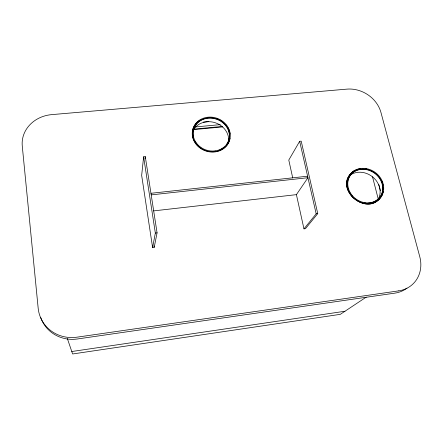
<?xml version="1.0" encoding="UTF-8"?>
<svg xmlns="http://www.w3.org/2000/svg" width="443" height="443" viewBox="0 0 443 443"><rect width="100%" height="100%" fill="white"/><g stroke="black" fill="none" stroke-linecap="round" stroke-linejoin="round"><path stroke-width="0.66" d="M383.422 189.576L383.439 187.754M383.428 188.845L383.433 187.937M143.615 156.816L141.666 175.4L152.597 247.532L154.219 247.332L157.071 232.852L145.293 156.65L143.615 156.816L155.338 233.062L152.597 247.532M145.071 158.638L145.293 156.65M383.162 191.537L382.951 192.406M382.924 192.522L383.201 191.365M382.785 193.098L382.099 194.914L382.425 194.095M381.916 195.285C368.493 219.75 330.495 187.107 354.101 170.915M381.285 196.476C367.241 217.967 332.521 188.585 352.772 171.79M381.7 195.701L382.032 195.081M151.201 194.887L307.951 177.709L296.411 194.643L303.964 228.859L305.46 228.677L317.753 213.626L301.201 141.145L299.662 141.3L288.786 160.067L292.734 177.964M303.964 228.859L316.169 213.814L317.753 213.626M366.234 297.12L340.324 314.336L72.624 353.974L67.33 338.469M353.359 171.397L354.887 170.494M354.466 170.721L356.632 169.719M357.363 169.447L358.243 169.209M357.191 169.497L358.359 169.176M359.129 168.988L360.043 168.838M358.946 169.016L360.165 168.816M71.788 351.52L344.964 311.252M155.338 233.062L157.071 232.852M153.566 210.901L296.411 194.643M150.958 193.298L307.603 176.198M193.929 129.101L222.176 126.46M193.508 129.638L222.447 126.931M203.331 122.102L208.841 121.598M195.479 126.942L220.26 124.638M381.545 180.511L382.303 182.278M381.999 181.569L382.359 182.455M378.837 184.62L380.393 190.628M372.519 176.79L378.184 198.824M299.662 141.3L316.169 213.814M382.968 184.449L383.101 185.18M154.014 245.981L154.219 247.332M406.951 288.155A31.608 27.937 45.2 0 1 394.907 293.128L77.364 338.978A34.515 32.887 -20.7 0 1 40.656 317.321M193.253 130.115A18.922 16.934 18.3 0 1 215.22 122.728A18.922 16.934 18.3 0 1 228.616 141.671M229.629 139.994A19.154 17.105 18.3 0 1 200.546 148.405A19.154 17.105 18.3 0 1 200.236 119.992M215.885 118.309A19.154 17.105 18.3 0 1 217.762 118.957M220.154 120.086A19.154 17.105 18.3 0 1 221.284 120.756M226.135 125.037A19.154 17.105 18.3 0 1 226.91 126.05M227.929 127.65A19.154 17.105 18.3 0 1 230.055 134.046M229.995 138.238A19.154 17.105 18.3 0 1 229.773 139.412M350.313 175.018A18.927 16.574 36.6 0 1 372.746 177.006A18.927 16.574 36.6 0 1 378.737 198.386M348.425 178.834A18.396 16.07 36.5 0 1 376.694 175.018A18.396 16.07 36.5 0 1 372.928 202.241M372.369 202.423A18.396 16.07 36.5 0 1 371.223 202.733M370.641 202.855A18.396 16.07 36.5 0 1 368.238 203.138M365.78 203.088A18.396 16.07 36.5 0 1 364.539 202.938M352.395 196.266A18.396 16.07 36.5 0 1 351.57 195.28M350.131 193.187A18.396 16.07 36.5 0 1 349.239 191.526M348.53 189.803A18.396 16.07 36.5 0 1 348.004 188.048M347.661 186.27A18.396 16.07 36.5 0 1 347.517 184.493M347.511 183.906A18.396 16.07 36.5 0 1 347.81 181.021M347.932 180.462A18.396 16.07 36.5 0 1 348.242 179.365M193.242 136.339A18.39 16.424 18.3 0 1 214.739 118.702A18.39 16.424 18.3 0 1 226.694 144.429M224.363 147.037A18.39 16.424 18.3 0 1 222.967 148.145M222.475 148.483A18.39 16.424 18.3 0 1 219.806 149.906M215.636 151.118A18.39 16.424 18.3 0 1 214.384 151.284M200.939 147.818A18.39 16.424 18.3 0 1 199.909 147.065M198.464 145.819A18.39 16.424 18.3 0 1 195.053 141.4M193.652 138.066A18.39 16.424 18.3 0 1 193.358 136.915M398.562 290.89L76.888 337.189A34.991 33.319 -20.1 0 1 38.176 308.239L22.266 146.029A32.5 28.889 -1.1 0 1 51.648 114.632L346.935 89.126A29.471 25.124 30.7 0 1 380.941 112.433L419.759 256.658A32.012 28.236 45 0 1 398.562 290.89M366.444 168.971L365.68 168.861L366.444 168.971M348.946 191.73A19.182 16.751 36.5 0 0 380.681 197.512A19.182 16.751 36.5 0 0 366.494 168.628A19.182 16.751 36.5 0 0 348.946 191.73M349.605 191.481A18.412 16.081 36.5 0 0 380.072 197.041A18.412 16.081 36.5 0 0 366.461 169.309A18.412 16.081 36.5 0 0 349.605 191.481M196.836 144.723A19.176 17.122 18.3 0 0 229.181 141.35A19.176 17.122 18.3 0 0 207.905 117.196A19.176 17.122 18.3 0 0 196.836 144.723M197.412 144.291A18.412 16.435 18.3 0 0 228.472 141.068A18.412 16.435 18.3 0 0 208.049 117.877A18.412 16.435 18.3 0 0 197.412 144.291"/></g></svg>
